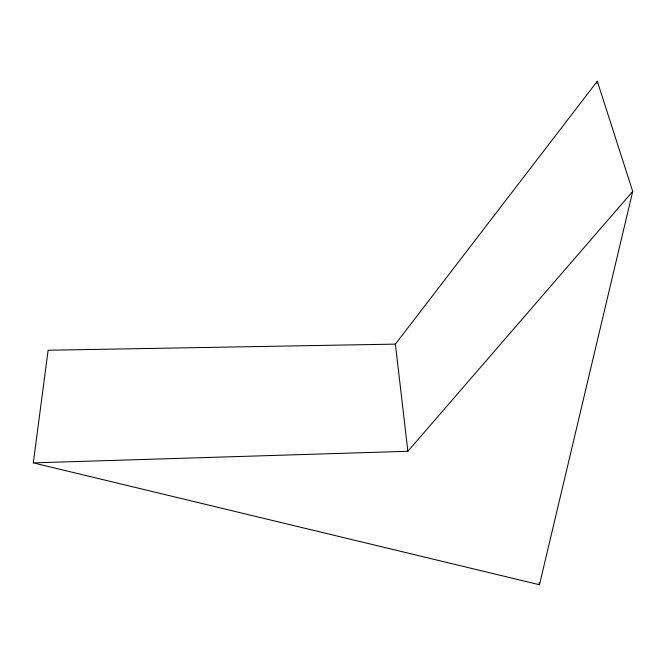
<?xml version="1.0" encoding="UTF-8"?>
<svg xmlns="http://www.w3.org/2000/svg" width="666" height="666" viewBox="0 0 666 666"><rect width="100%" height="100%" fill="white"/><g stroke="black" fill="none" stroke-linecap="round" stroke-linejoin="round"><path stroke-width="1" d="M33.3 462.87L48.118 350.249L395.396 344.114L597.31 81.244L632.7 191.4L539.46 584.756L33.3 462.87L407.867 451.29L632.7 191.4M596.927 83.283L597.31 81.244M539.077 582.733L539.46 584.756M395.396 344.114L407.867 451.29"/></g></svg>
